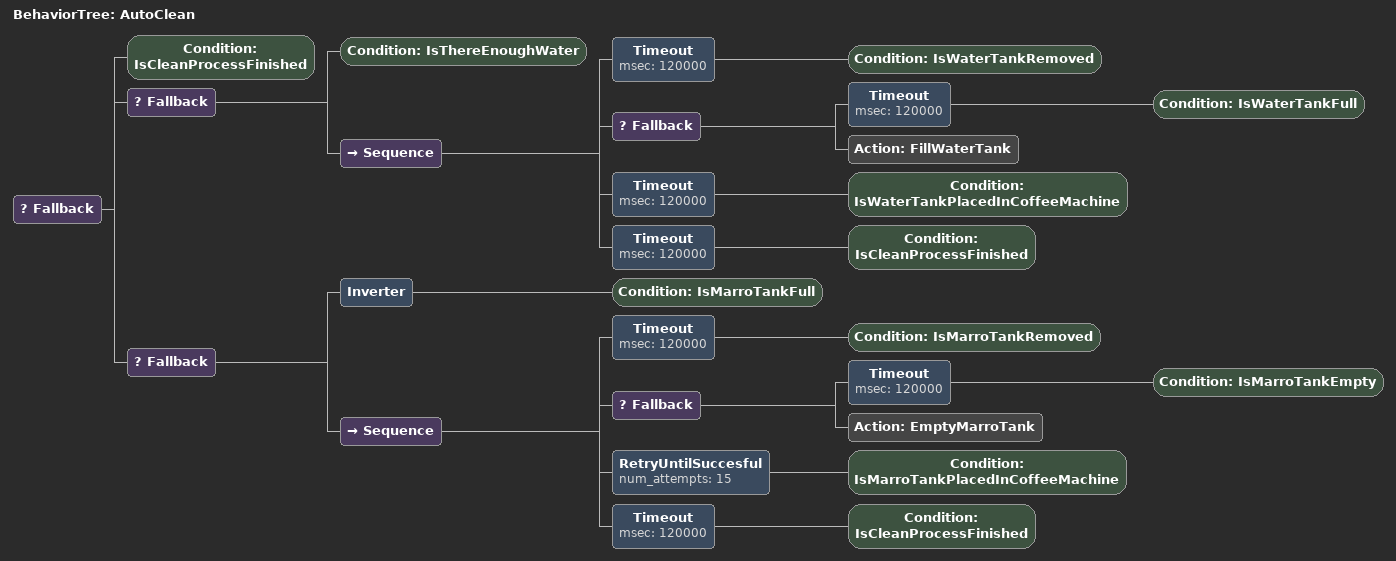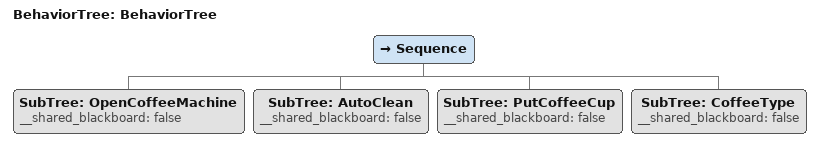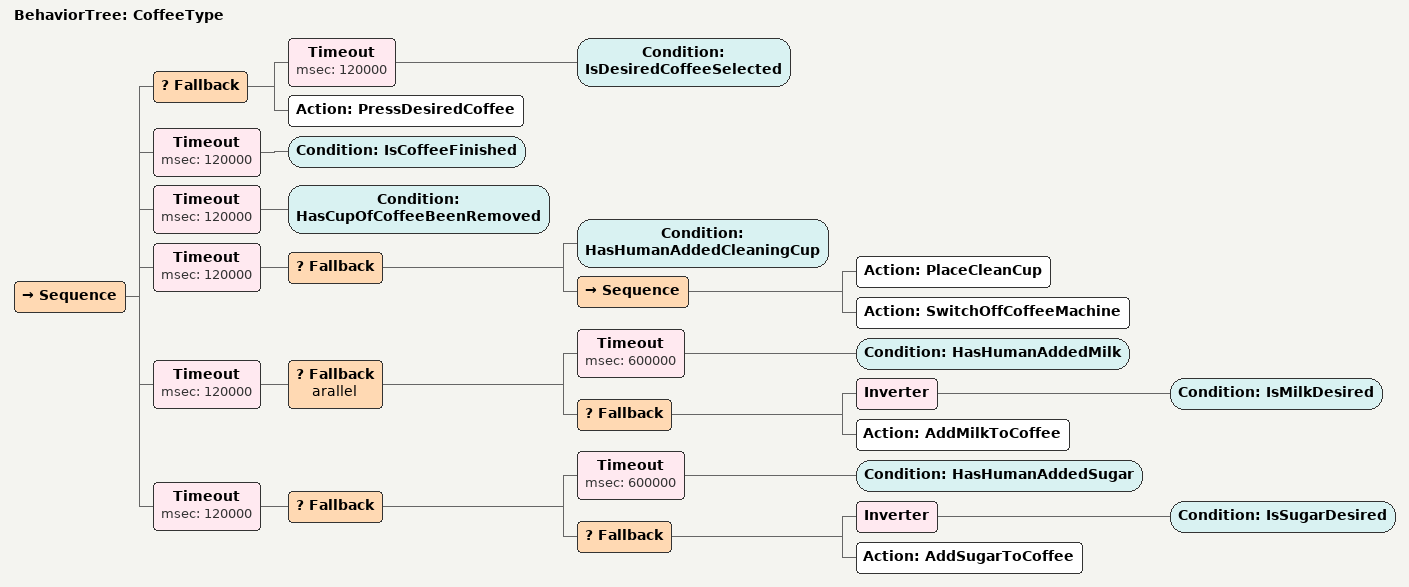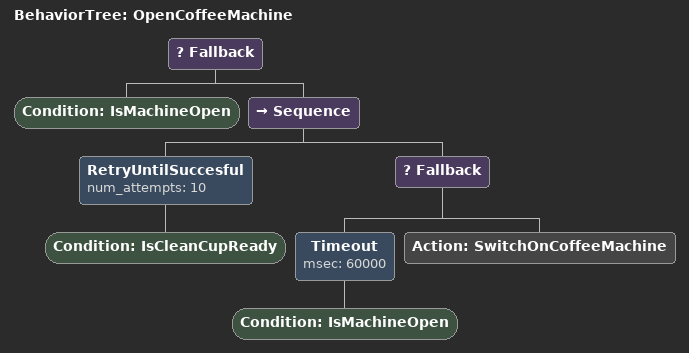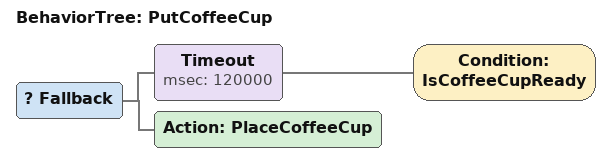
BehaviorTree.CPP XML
<?xml version="1.0"?>
<root main_tree_to_execute="BehaviorTree">
    <BehaviorTree ID="AutoClean">
        <Fallback>
            <Condition ID="IsCleanProcessFinished"/>
            <Fallback>
                <Condition ID="IsThereEnoughWater"/>
                <Sequence>
                    <Timeout msec="120000">
                        <Condition ID="IsWaterTankRemoved"/>
                    </Timeout>
                    <Fallback>
                        <Timeout msec="120000">
                            <Condition ID="IsWaterTankFull"/>
                        </Timeout>
                        <Action ID="FillWaterTank"/>
                    </Fallback>
                    <Timeout msec="120000">
                        <Condition ID="IsWaterTankPlacedInCoffeeMachine"/>
                    </Timeout>
                    <Timeout msec="120000">
                        <Condition ID="IsCleanProcessFinished"/>
                    </Timeout>
                </Sequence>
            </Fallback>
            <Fallback>
                <Inverter>
                    <Condition ID="IsMarroTankFull"/>
                </Inverter>
                <Sequence>
                    <Timeout msec="120000">
                        <Condition ID="IsMarroTankRemoved"/>
                    </Timeout>
                    <Fallback>
                        <Timeout msec="120000">
                            <Condition ID="IsMarroTankEmpty"/>
                        </Timeout>
                        <Action ID="EmptyMarroTank"/>
                    </Fallback>
                    <RetryUntilSuccesful num_attempts="15">
                        <Condition ID="IsMarroTankPlacedInCoffeeMachine"/>
                    </RetryUntilSuccesful>
                    <Timeout msec="120000">
                        <Condition ID="IsCleanProcessFinished"/>
                    </Timeout>
                </Sequence>
            </Fallback>
        </Fallback>
    </BehaviorTree>
    <BehaviorTree ID="BehaviorTree">
        <Sequence>
            <SubTree ID="OpenCoffeeMachine" __shared_blackboard="false"/>
            <SubTree ID="AutoClean" __shared_blackboard="false"/>
            <SubTree ID="PutCoffeeCup" __shared_blackboard="false"/>
            <SubTree ID="CoffeeType" __shared_blackboard="false"/>
        </Sequence>
    </BehaviorTree>
    <BehaviorTree ID="CoffeeType">
        <Sequence>
            <Fallback>
                <Timeout msec="120000">
                    <Condition ID="IsDesiredCoffeeSelected"/>
                </Timeout>
                <Action ID="PressDesiredCoffee"/>
            </Fallback>
            <Timeout msec="120000">
                <Condition ID="IsCoffeeFinished"/>
            </Timeout>
            <Timeout msec="120000">
                <Condition ID="HasCupOfCoffeeBeenRemoved"/>
            </Timeout>
            <Timeout msec="120000">
                <Fallback>
                    <Condition ID="HasHumanAddedCleaningCup"/>
                    <Sequence>
                        <Action ID="PlaceCleanCup"/>
                        <Action ID="SwitchOffCoffeeMachine"/>
                    </Sequence>
                </Fallback>
            </Timeout>
            <Timeout msec="120000">
                <Fallback name="arallel">
                    <Timeout msec="600000">
                        <Condition ID="HasHumanAddedMilk"/>
                    </Timeout>
                    <Fallback>
                        <Inverter>
                            <Condition ID="IsMilkDesired"/>
                        </Inverter>
                        <Action ID="AddMilkToCoffee"/>
                    </Fallback>
                </Fallback>
            </Timeout>
            <Timeout msec="120000">
                <Fallback>
                    <Timeout msec="600000">
                        <Condition ID="HasHumanAddedSugar"/>
                    </Timeout>
                    <Fallback>
                        <Inverter>
                            <Condition ID="IsSugarDesired"/>
                        </Inverter>
                        <Action ID="AddSugarToCoffee"/>
                    </Fallback>
                </Fallback>
            </Timeout>
        </Sequence>
    </BehaviorTree>
    <BehaviorTree ID="OpenCoffeeMachine">
        <Fallback>
            <Condition ID="IsMachineOpen"/>
            <Sequence>
                <RetryUntilSuccesful num_attempts="10">
                    <Condition ID="IsCleanCupReady"/>
                </RetryUntilSuccesful>
                <Fallback>
                    <Timeout msec="60000">
                        <Condition ID="IsMachineOpen"/>
                    </Timeout>
                    <Action ID="SwitchOnCoffeeMachine"/>
                </Fallback>
            </Sequence>
        </Fallback>
    </BehaviorTree>
    <BehaviorTree ID="PutCoffeeCup">
        <Fallback>
            <Timeout msec="120000">
                <Condition ID="IsCoffeeCupReady"/>
            </Timeout>
            <Action ID="PlaceCoffeeCup"/>
        </Fallback>
    </BehaviorTree>
</root>
